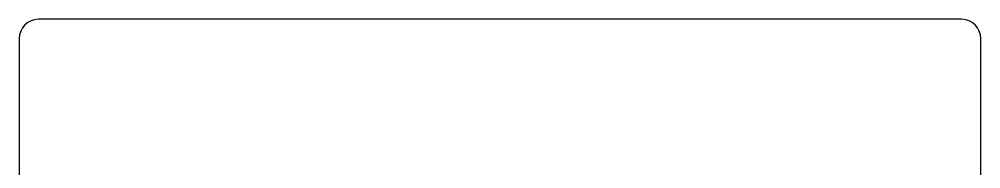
# Model space of a CAD drawing. Header units: millimetres. Extents: x -1584 to 3730, y -1918 to 2655.
# Drawn here: x -1433.8 to -1333.8, y -61.5 to -46 of the extents above; entities that cross this region are included whole.
import ezdxf

# ---------------------------------------------------------------- set-up
doc = ezdxf.new("R2010")
doc.units = ezdxf.units.MM
doc.header["$LTSCALE"] = 65.395
doc.layers.add('GEOM', color=7, linetype='CONTINUOUS')

msp = doc.modelspace()

# ---------------------------------------------------------------- linework, layer by layer
at = {"layer": 'GEOM', "linetype": 'Continuous'}
for p, q in [((-1335.83, -45.95), (-1431.83, -45.95)), ((-1433.83, -47.95), (-1433.83, -103.95)), ((-1333.83, -103.95), (-1333.83, -47.95))]:
    msp.add_line(p, q, dxfattribs=at)
for centre, start, end in [((-1431.83, -47.95), 90, 180), ((-1335.83, -47.95), 0, 90)]:
    msp.add_arc(centre, 2, start, end, dxfattribs=at)

doc.saveas('drawing.dxf')
